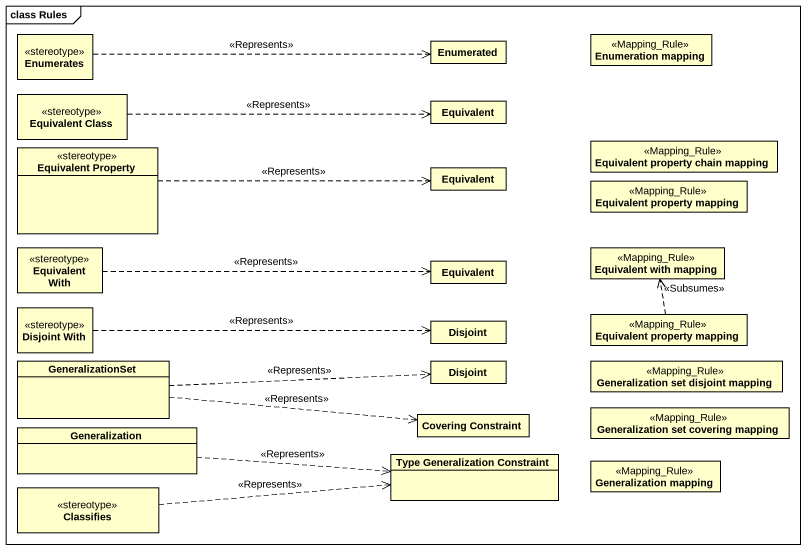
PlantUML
@startuml
mainframe class Rules
hide circle
hide empty members
class Enumerates <<stereotype>>
class Enumerated
class "Enumeration mapping" as Enumeration_mapping <<Mapping_Rule>>
class "Equivalent Class" as Equivalent_Class <<stereotype>>
class Equivalent
class "Equivalent Property" as Equivalent_Property <<stereotype>>
class "Equivalent property chain mapping" as Equivalent_property_chain <<Mapping_Rule>>
class "Equivalent" as Equivalent_2
class "Equivalent property mapping" as Equivalent_property_mapping <<Mapping_Rule>>
class "Equivalent With" as Equivalent_With <<stereotype>>
class "Equivalent" as Equivalent_3
class "Equivalent with mapping" as Equivalent_with_mapping <<Mapping_Rule>>
class "Disjoint With" as Disjoint_With <<stereotype>>
class Disjoint
class "Equivalent property mapping" as Equivalent_property_mapping_2 <<Mapping_Rule>>
class GeneralizationSet
class "Disjoint" as Disjoint_2
class "Generalization set disjoint mapping" as Generalization_set_disjoint <<Mapping_Rule>>
class "Generalization set covering mapping" as Generalization_set_covering <<Mapping_Rule>>
class Generalization
class "Type Generalization Constraint" as Type_Generalization
class "Covering Constraint" as Covering_Constraint
class Classifies <<stereotype>>
class "Generalization mapping" as Generalization_mapping <<Mapping_Rule>>
Enumerates .right.> Enumerated : <<Represents>>
Equivalent_Class .right.> Equivalent : <<Represents>>
Equivalent_Property .right.> Equivalent_2 : <<Represents>>
Equivalent_With .right.> Equivalent_3 : <<Represents>>
Disjoint_With .right.> Disjoint : <<Represents>>
Equivalent_property_mapping_2 .up.> Equivalent_with_mapping : <<Subsumes>>
GeneralizationSet .right.> Disjoint_2 : <<Represents>>
GeneralizationSet .right.> Covering_Constraint : <<Represents>>
Generalization .right.> Type_Generalization : <<Represents>>
Classifies .right.> Type_Generalization : <<Represents>>
@enduml
